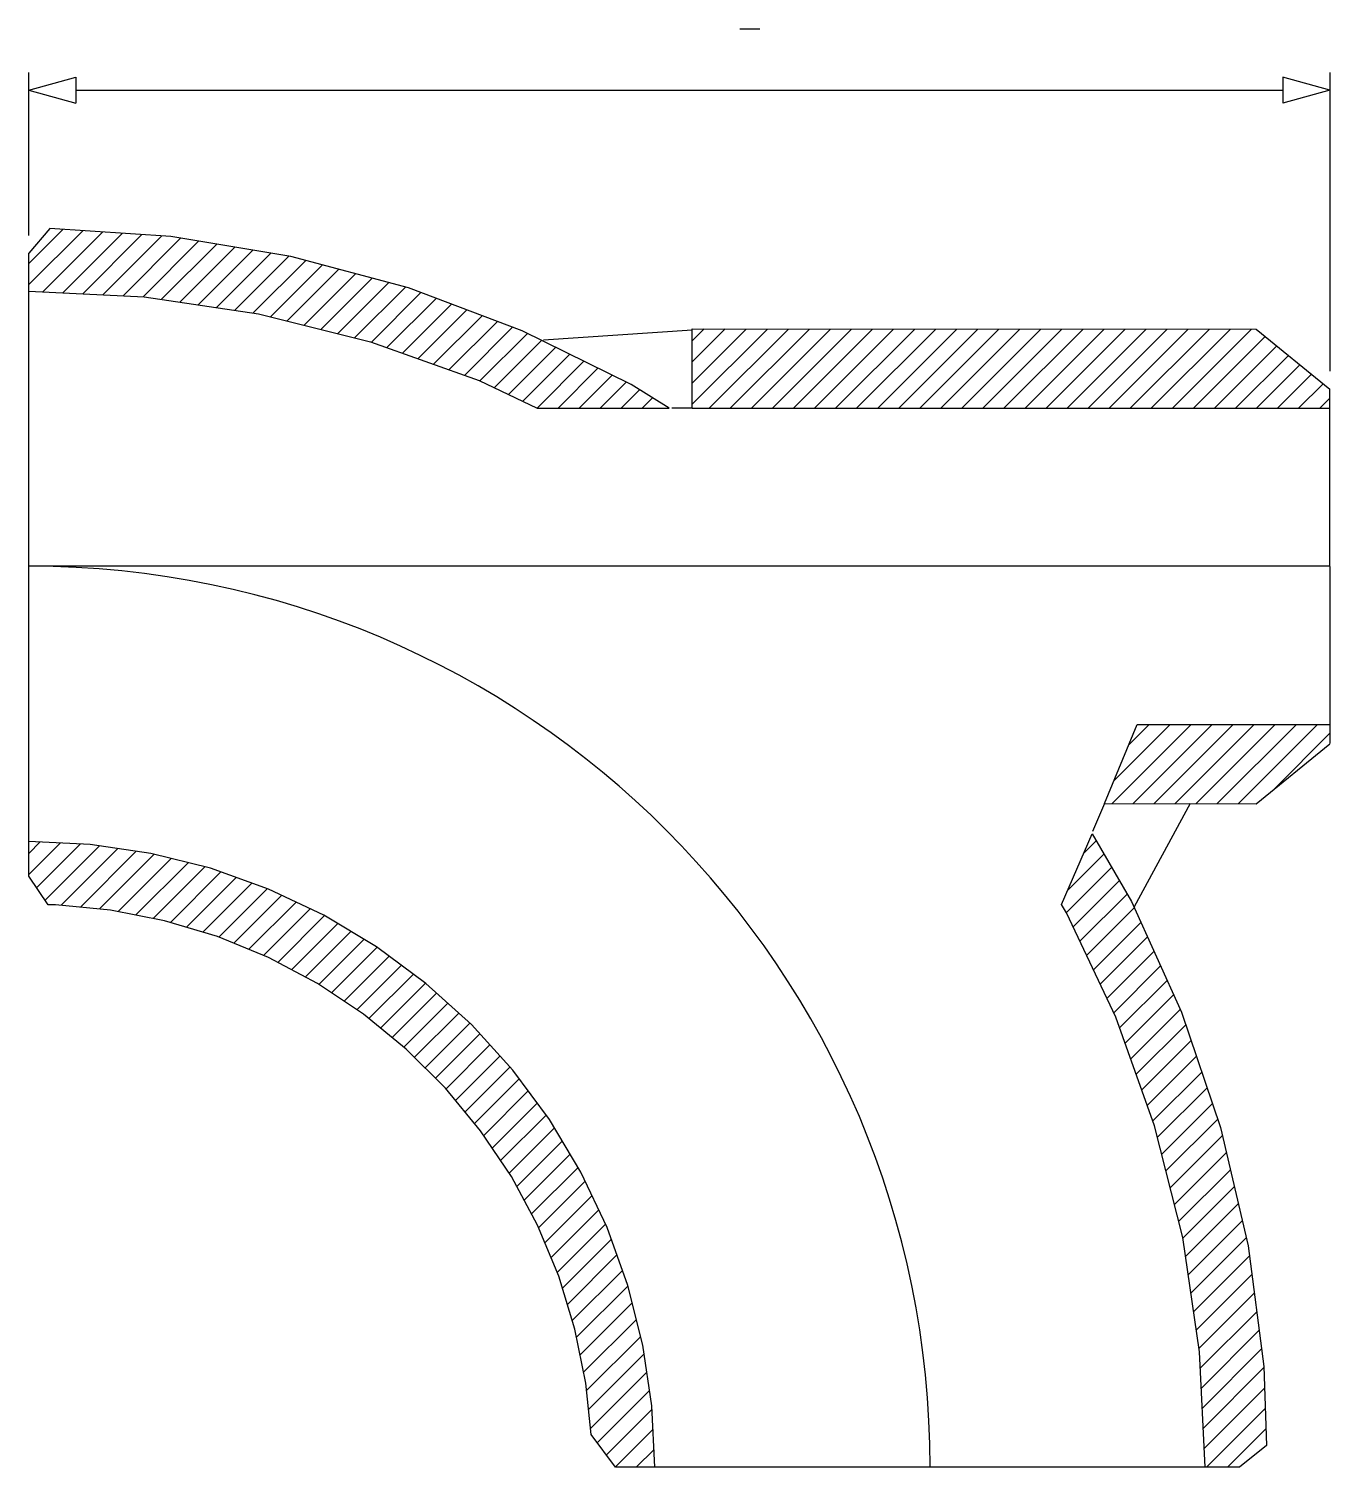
# Model space of a CAD drawing. Extents: x 597 to 1253, y 216 to 941.
import ezdxf

# ---------------------------------------------------------------- set-up
doc = ezdxf.new("R2010")
doc.units = 0
doc.header["$MEASUREMENT"] = 0
doc.layers.add('-1', color=7, linetype='CONTINUOUS')
doc.layers.add('1', color=7, linetype='CONTINUOUS')

msp = doc.modelspace()

# ---------------------------------------------------------------- linework, layer by layer
at = {"layer": '-1', "color": 3, "linetype": 'Continuous'}
for p, q in [((1252.86, 909.9), (1229.15, 916.46)), ((1229.15, 916.46), (1229.15, 903.35)), ((1252.86, 909.9), (1229.15, 903.35))]:
    msp.add_line(p, q, dxfattribs=at)
at = {"layer": '1', "color": 5, "linetype": 'Continuous'}
msp.add_line((955.67, 940.9), (965.67, 940.9), dxfattribs=at)
at = {"layer": '1', "color": 3, "linetype": 'Continuous'}
for p, q in [((597.47, 836.77), (597.47, 918.9)), ((597.47, 909.9), (621.18, 916.46)), ((621.18, 916.46), (621.18, 903.35)), ((621.18, 916.46), (621.18, 903.35)), ((1252.86, 918.9), (1252.86, 768.31)), ((597.47, 909.9), (621.18, 903.35)), ((621.18, 909.9), (1229.15, 909.9))]:
    msp.add_line(p, q, dxfattribs=at)
at = {"layer": '1', "color": 7, "linetype": 'Continuous'}
for p, q in [((608.11, 840.22), (597.51, 827.77)), ((669.1, 836.2), (608.11, 840.22)), ((729.53, 826.2), (669.1, 836.2)), ((597.51, 513.89), (597.51, 827.77)), ((788.69, 810.33), (729.53, 826.2)), ((597.51, 808.72), (655.59, 805.87)), ((655.59, 805.87), (713.12, 797.34)), ((846.01, 788.73), (788.69, 810.33)), ((713.12, 797.34), (769.53, 783.22)), ((769.53, 783.22), (824.28, 763.63)), ((900.94, 761.62), (846.01, 788.73)), ((931.61, 789.63), (1215.72, 789.56)), ((931.7, 749.78), (931.65, 789.63)), ((1215.72, 789.56), (1252.86, 759.31)), ((824.28, 763.63), (853.58, 749.78)), ((919.97, 749.78), (900.94, 761.62)), ((1253.04, 580.8), (1252.86, 759.31)), ((853.58, 749.78), (919.97, 749.78)), ((931.65, 749.78), (1252.97, 749.7)), ((1139.37, 550.47), (1155.72, 590.32)), ((1155.72, 590.32), (1252.93, 590.3)), ((1215.67, 550.45), (1252.82, 580.69)), ((1139.37, 550.47), (1215.67, 550.45)), ((628.42, 529.93), (597.51, 531.45)), ((659.02, 525.4), (628.42, 529.93)), ((1117.67, 499.64), (1133.14, 535.32)), ((1133.14, 535.32), (1152.86, 501.14)), ((689.04, 517.88), (659.02, 525.4)), ((718.18, 507.46), (689.04, 517.88)), ((607.23, 499.54), (597.51, 513.89)), ((746.15, 494.24), (718.18, 507.46)), ((1152.86, 501.14), (1178.12, 445.34)), ((610.86, 499.55), (607.23, 499.54)), ((638.57, 496.88), (610.86, 499.55)), ((665.89, 491.5), (638.57, 496.88)), ((772.69, 478.33), (746.15, 494.24)), ((1120.14, 495.52), (1117.67, 499.64)), ((1145.01, 442.95), (1120.14, 495.52)), ((692.55, 483.48), (665.89, 491.5)), ((718.3, 472.88), (692.55, 483.48)), ((742.88, 459.81), (718.3, 472.88)), ((797.55, 459.9), (772.69, 478.33)), ((766.06, 444.39), (742.88, 459.81)), ((820.48, 439.13), (797.55, 459.9)), ((787.62, 426.78), (766.06, 444.39)), ((1164.6, 388.2), (1145.01, 442.95)), ((1178.12, 445.34), (1197.79, 387.33)), ((841.26, 416.2), (820.48, 439.13)), ((807.35, 407.13), (787.62, 426.78)), ((859.69, 391.35), (841.26, 416.2)), ((825.06, 385.65), (807.35, 407.13)), ((840.58, 362.53), (825.06, 385.65)), ((875.6, 364.81), (859.69, 391.35)), ((1178.73, 331.79), (1164.6, 388.2)), ((1197.79, 387.33), (1211.67, 327.67)), ((853.76, 338.01), (840.58, 362.53)), ((888.84, 336.84), (875.6, 364.81)), ((864.47, 312.31), (853.76, 338.01)), ((899.27, 307.71), (888.84, 336.84)), ((1187.27, 274.27), (1178.73, 331.79)), ((1211.67, 327.67), (1219.65, 266.94)), ((872.61, 285.68), (864.47, 312.31)), ((906.79, 277.7), (899.27, 307.71)), ((878.1, 258.39), (872.61, 285.68)), ((911.33, 247.09), (906.79, 277.7)), ((1190.13, 216.19), (1187.27, 274.27)), ((1219.65, 266.94), (1220.94, 227.03)), ((880.7, 232.56), (878.1, 258.39)), ((912.85, 216.19), (911.33, 247.09)), ((893.09, 216.12), (880.7, 232.56)), ((1220.94, 227.03), (1207.3, 216.12)), ((1207.3, 216.12), (893.09, 216.12)), ((912.85, 216.12), (912.85, 216.19)), ((1190.12, 216.12), (1190.13, 216.19))]:
    msp.add_line(p, q, dxfattribs=at)
at = {"layer": '1', "color": 4, "linetype": 'Continuous'}
for p, q in [((597.51, 822.62), (614.68, 839.78)), ((597.51, 812.01), (624.63, 839.13)), ((604.49, 808.38), (634.58, 838.47)), ((614.6, 807.88), (644.53, 837.82)), ((624.71, 807.39), (654.48, 837.16)), ((634.82, 806.89), (664.43, 836.5)), ((644.93, 806.4), (673.93, 835.4)), ((655.04, 805.9), (683.03, 833.89)), ((664.33, 804.58), (692.13, 832.39)), ((673.56, 803.21), (701.24, 830.88)), ((682.8, 801.84), (710.34, 829.37)), ((692.04, 800.47), (719.44, 827.87)), ((701.27, 799.1), (728.54, 826.36)), ((710.51, 797.73), (736.98, 824.2)), ((719.21, 795.82), (745.34, 821.96)), ((727.69, 793.69), (753.71, 819.71)), ((736.17, 791.57), (762.07, 817.47)), ((744.65, 789.45), (770.43, 815.22)), ((753.14, 787.32), (778.79, 812.98)), ((761.62, 785.2), (787.16, 810.74)), ((770.06, 783.03), (794.98, 807.95)), ((777.87, 780.23), (802.69, 805.05)), ((785.68, 777.44), (810.39, 802.15)), ((793.49, 774.64), (818.09, 799.25)), ((801.3, 771.85), (825.8, 796.34)), ((809.12, 769.06), (833.5, 793.44)), ((816.93, 766.26), (841.21, 790.54)), ((824.7, 763.43), (848.68, 787.41)), ((831.91, 760.03), (855.79, 783.9)), ((931.61, 788.98), (856.72, 783.96)), ((931.66, 783.6), (937.69, 789.63)), ((931.67, 773), (948.29, 789.63)), ((931.68, 762.41), (958.9, 789.62)), ((931.69, 751.81), (969.5, 789.62)), ((940.26, 749.77), (980.1, 789.62)), ((950.86, 749.77), (990.71, 789.62)), ((961.46, 749.77), (1001.31, 789.62)), ((972.07, 749.77), (1011.91, 789.62)), ((982.67, 749.77), (1022.52, 789.61)), ((993.28, 749.77), (1033.12, 789.61)), ((1003.88, 749.76), (1043.73, 789.61)), ((1014.48, 749.77), (1054.32, 789.61)), ((1025.08, 749.76), (1064.93, 789.61)), ((1035.69, 749.76), (1075.53, 789.61)), ((1046.29, 749.76), (1086.14, 789.6)), ((1056.89, 749.75), (1096.73, 789.59)), ((1067.49, 749.75), (1107.33, 789.59)), ((1078.09, 749.75), (1117.93, 789.59)), ((1088.69, 749.74), (1128.54, 789.59)), ((1099.3, 749.74), (1139.14, 789.59)), ((1109.91, 749.75), (1149.76, 789.59)), ((1120.52, 749.75), (1160.36, 789.59)), ((1131.11, 749.73), (1170.96, 789.58)), ((1141.71, 749.74), (1181.56, 789.58)), ((1152.31, 749.73), (1192.16, 789.58)), ((1162.92, 749.73), (1202.76, 789.58)), ((1173.52, 749.73), (1213.37, 789.57)), ((1184.13, 749.73), (1220.26, 785.86)), ((839.11, 756.62), (862.89, 780.4)), ((846.31, 753.21), (869.99, 776.89)), ((1194.73, 749.72), (1226.11, 781.1)), ((1205.33, 749.71), (1231.95, 776.34)), ((853.51, 749.81), (877.09, 773.39)), ((864.08, 749.78), (884.19, 769.88)), ((1215.92, 749.71), (1237.79, 771.58)), ((874.69, 749.78), (891.29, 766.38)), ((885.3, 749.78), (898.39, 762.87)), ((1226.53, 749.71), (1243.64, 766.82)), ((1237.13, 749.71), (1249.48, 762.06)), ((895.9, 749.78), (905.13, 759.01)), ((906.51, 749.78), (911.67, 754.94)), ((1247.74, 749.71), (1252.86, 754.83)), ((931.65, 749.78), (921.32, 749.78)), ((1252.95, 670.06), (597.51, 670.06)), ((1143.12, 550.47), (1182.97, 590.31)), ((1144.14, 562.1), (1172.36, 590.31)), ((1151.52, 580.08), (1161.76, 590.32)), ((1153.73, 550.47), (1193.57, 590.31)), ((1164.33, 550.46), (1204.17, 590.31)), ((1174.94, 550.46), (1214.78, 590.3)), ((1185.54, 550.46), (1225.38, 590.3)), ((1196.14, 550.46), (1235.99, 590.3)), ((1206.75, 550.45), (1246.59, 590.3)), ((1224.73, 557.83), (1253.04, 586.14)), ((1139.37, 550.47), (1133.24, 536.49)), ((1182.41, 550.46), (1154.23, 498.44)), ((597.51, 525.41), (603.26, 531.17)), ((597.51, 514.81), (613.38, 530.67)), ((601.42, 508.11), (623.49, 530.17)), ((605.71, 501.79), (633.15, 529.23)), ((1128.9, 525.55), (1135.16, 531.81)), ((613.79, 499.26), (642.39, 527.86)), ((623.46, 498.33), (651.63, 526.49)), ((633.14, 497.4), (660.71, 524.97)), ((642.46, 496.11), (669.2, 522.85)), ((1120.79, 506.82), (1139.04, 525.08)), ((651.32, 494.37), (677.68, 520.73)), ((660.18, 492.63), (686.16, 518.6)), ((668.8, 490.63), (694.2, 516.04)), ((1120.12, 495.55), (1142.92, 518.35)), ((676.95, 488.18), (702.01, 513.24)), ((685.1, 485.72), (709.83, 510.45)), ((693.2, 483.21), (717.64, 507.65)), ((1123.53, 488.35), (1146.8, 511.63)), ((700.71, 480.12), (724.88, 504.29)), ((708.23, 477.03), (732.08, 500.89)), ((1126.93, 481.15), (1150.68, 504.9)), ((715.74, 473.93), (739.29, 497.48)), ((722.86, 470.45), (746.46, 494.05)), ((1130.34, 473.95), (1154.31, 497.92)), ((729.79, 466.77), (753.09, 490.07)), ((736.71, 463.09), (759.73, 486.1)), ((1133.75, 466.75), (1157.62, 490.62)), ((743.58, 459.35), (766.36, 482.13)), ((1137.15, 459.55), (1160.92, 483.32)), ((749.95, 455.11), (772.97, 478.13)), ((756.32, 450.87), (779.06, 473.61)), ((1140.56, 452.35), (1164.23, 476.02)), ((762.69, 446.64), (785.15, 469.1)), ((768.81, 442.15), (791.24, 464.58)), ((1143.97, 445.15), (1167.53, 468.72)), ((774.64, 437.38), (797.33, 460.06)), ((1146.95, 437.53), (1170.84, 461.42)), ((780.48, 432.61), (802.91, 455.04)), ((786.32, 427.84), (808.48, 450)), ((1149.74, 429.71), (1174.14, 454.11)), ((791.75, 422.67), (814.04, 444.96)), ((1152.54, 421.9), (1177.45, 446.81)), ((797.07, 417.37), (819.61, 439.91)), ((1155.33, 414.09), (1180.26, 439.02)), ((802.38, 412.08), (824.73, 434.43)), ((807.66, 406.76), (829.77, 428.87)), ((1158.13, 406.28), (1182.94, 431.1)), ((812.45, 400.94), (834.82, 423.31)), ((1160.92, 398.47), (1185.63, 423.18)), ((817.25, 395.13), (839.86, 417.74)), ((1163.72, 390.66), (1188.32, 415.25)), ((822.04, 389.32), (844.52, 411.8)), ((1166.06, 382.39), (1191, 407.33)), ((826.64, 383.31), (849.04, 405.71)), ((830.9, 376.96), (853.56, 399.62)), ((1168.18, 373.91), (1193.69, 399.41)), ((835.16, 370.61), (858.08, 393.53)), ((1170.31, 365.43), (1196.37, 391.49)), ((839.42, 364.27), (862.25, 387.1)), ((843.28, 357.52), (866.22, 380.46)), ((1172.43, 356.94), (1198.74, 383.25)), ((846.98, 350.62), (870.2, 373.83)), ((1174.56, 348.46), (1200.74, 374.64)), ((850.69, 343.72), (874.17, 367.2)), ((1176.68, 339.98), (1202.74, 366.04)), ((854.3, 336.72), (877.78, 360.21)), ((1178.78, 331.47), (1204.74, 357.44)), ((857.42, 329.23), (881.19, 353.01)), ((1180.15, 322.24), (1206.75, 348.83)), ((860.54, 321.75), (884.6, 345.81)), ((863.66, 314.26), (888, 338.61)), ((1181.52, 313), (1208.75, 340.23)), ((866.31, 306.3), (890.95, 330.95)), ((1182.89, 303.77), (1210.75, 331.63)), ((868.79, 298.18), (893.74, 323.13)), ((1184.26, 294.53), (1212.34, 322.6)), ((871.27, 290.06), (896.54, 315.32)), ((1185.63, 285.29), (1213.57, 313.23)), ((873.43, 281.61), (899.32, 307.5)), ((875.21, 272.78), (901.44, 299.02)), ((1187.01, 276.06), (1214.8, 303.85)), ((876.98, 263.95), (903.57, 290.53)), ((1187.67, 266.12), (1216.03, 294.48)), ((1188.17, 256.01), (1217.26, 285.1)), ((878.46, 254.82), (905.7, 282.05)), ((1188.67, 245.9), (1218.49, 275.73)), ((879.43, 245.18), (907.45, 273.21)), ((880.4, 235.55), (908.83, 263.97)), ((1189.16, 235.79), (1219.67, 266.29)), ((883.85, 228.39), (910.2, 254.73)), ((1189.66, 225.68), (1220, 256.02)), ((888.4, 222.34), (911.42, 245.35)), ((1190.7, 216.12), (1220.33, 245.75)), ((892.96, 216.29), (911.92, 235.24)), ((1201.31, 216.12), (1220.67, 235.47)), ((903.4, 216.12), (912.41, 225.13))]:
    msp.add_line(p, q, dxfattribs=at)
msp.add_arc((597.55, 216.15), 453.94, 0.00983, 89.93666, dxfattribs=at)

doc.saveas('drawing.dxf')
